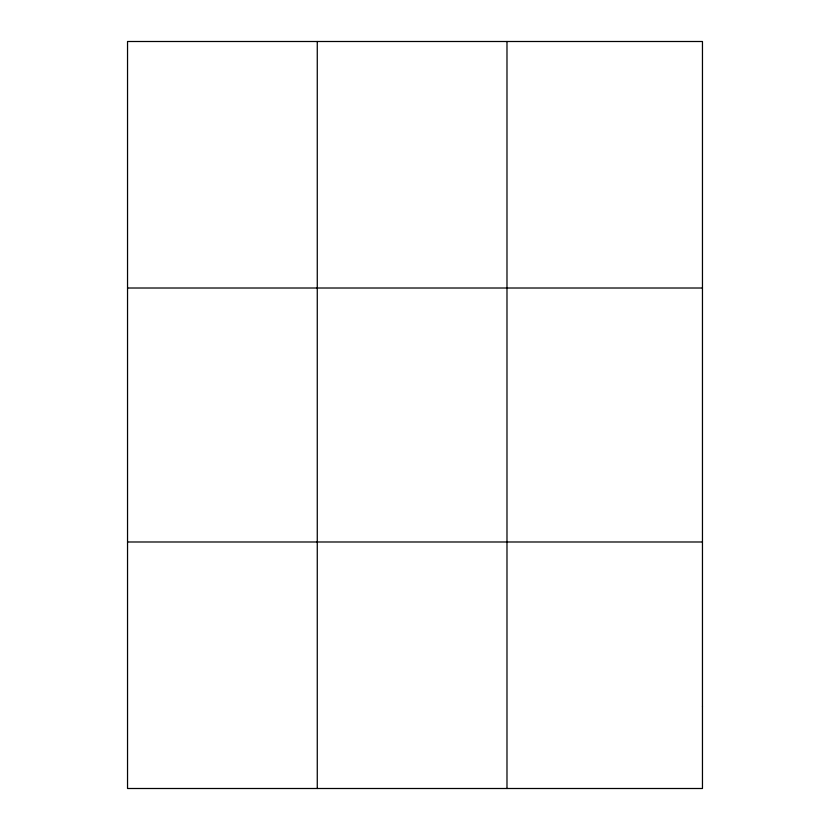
<?xml version="1.0" encoding="UTF-8"?>
<svg xmlns="http://www.w3.org/2000/svg" width="830" height="830" viewBox="0 0 830 830"><rect width="100%" height="100%" fill="white"/><g stroke="black" fill="none" stroke-linecap="round" stroke-linejoin="round"><path stroke-width="1.25" d="M317.268 41.5L317.268 788.5M506.985 41.5L506.985 788.5M127.54 288.01L702.46 288.01M127.54 541.99L702.46 541.99M702.46 706.33L702.46 788.5L127.54 788.5L127.54 41.5L702.46 41.5L702.46 706.33"/></g></svg>
